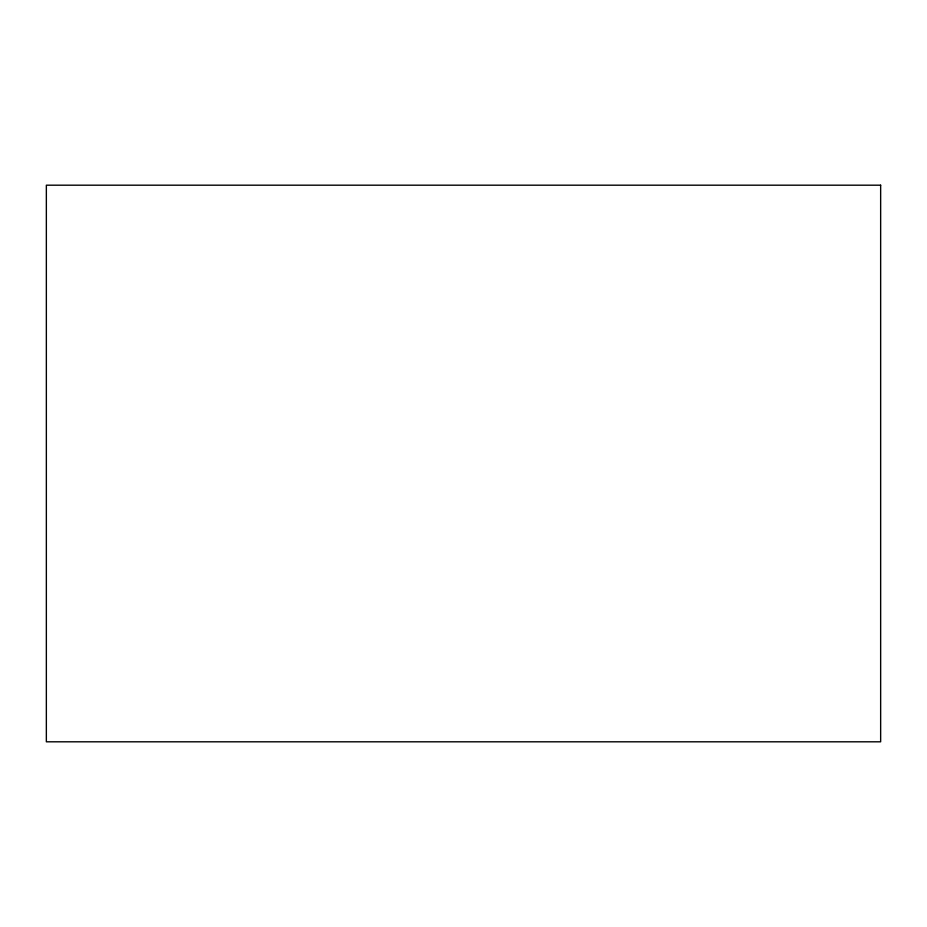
<?xml version="1.0" encoding="UTF-8"?>
<svg xmlns="http://www.w3.org/2000/svg" width="927" height="927" viewBox="0 0 927 927"><rect width="100%" height="100%" fill="white"/><g stroke="black" fill="none" stroke-linecap="round" stroke-linejoin="round"><path stroke-width="1.39" d="M880.65 185.191L46.35 185.191L46.35 741.809L880.65 741.809L880.65 185.191"/></g></svg>
